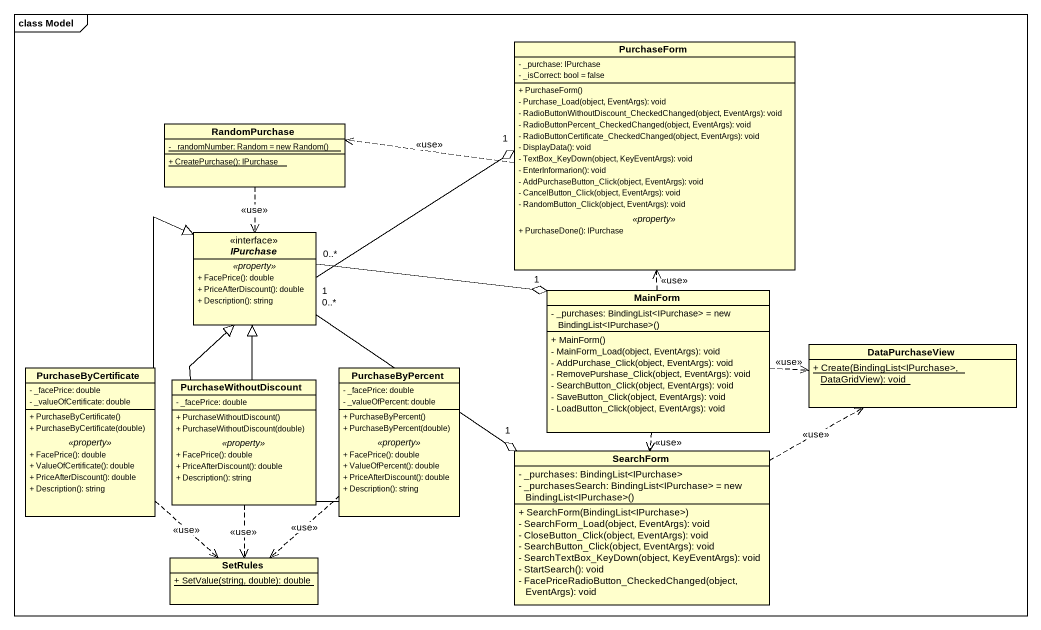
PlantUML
@startuml
mainframe class Model
hide circle
hide empty members
skinparam classAttributeIconSize 0
class PurchaseForm {
  - _purchase: IPurchase
  - _isCorrect: bool = false
  --
  + PurchaseForm()
  - Purchase_Load(object, EventArgs): void
  - RadioButtonWithoutDiscount_CheckedChanged(object, EventArgs): void
  - RadioButtonPercent_CheckedChanged(object, EventArgs): void
  - RadioButtonCertificate_CheckedChanged(object, EventArgs): void
  - DisplayData(): void
  - TextBox_KeyDown(object, KeyEventArgs): void
  - EnterInformarion(): void
  - AddPurchaseButton_Click(object, EventArgs): void
  - CancelButton_Click(object, EventArgs): void
  - RandomButton_Click(object, EventArgs): void
  .. <<property>> ..
  + PurchaseDone(): IPurchase
}
class RandomPurchase {
  {static} {field} - _randomNumber: Random = new Random()
  {static} + CreatePurchase(): IPurchase
}
interface IPurchase {
  .. <<property>> ..
  + FacePrice(): double
  + PriceAfterDiscount(): double
  + Description(): string
}
class MainForm {
  {field} - _purchases: BindingList<IPurchase> = new BindingList<IPurchase>()
  + MainForm()
  - MainForm_Load(object, EventArgs): void
  - AddPurchase_Click(object, EventArgs): void
  - RemovePurshase_Click(object, EventArgs): void
  - SearchButton_Click(object, EventArgs): void
  - SaveButton_Click(object, EventArgs): void
  - LoadButton_Click(object, EventArgs): void
}
class DataPurchaseView {
  {static} + Create(BindingList<IPurchase>, DataGridView): void
}
class PurchaseByCertificate {
  - _facePrice: double
  - _valueOfCertificate: double
  --
  + PurchaseByCertificate()
  + PurchaseByCertificate(double)
  .. <<property>> ..
  + FacePrice(): double
  + ValueOfCertificate(): double
  + PriceAfterDiscount(): double
  + Description(): string
}
class PurchaseWithoutDiscount {
  - _facePrice: double
  --
  + PurchaseWithoutDiscount()
  + PurchaseWithoutDiscount(double)
  .. <<property>> ..
  + FacePrice(): double
  + PriceAfterDiscount(): double
  + Description(): string
}
class PurchaseByPercent {
  - _facePrice: double
  - _valueOfPercent: double
  --
  + PurchaseByPercent()
  + PurchaseByPercent(double)
  .. <<property>> ..
  + FacePrice(): double
  + ValueOfPercent(): double
  + PriceAfterDiscount(): double
  + Description(): string
}
class SearchForm {
  - _purchases: BindingList<IPurchase>
  {field} - _purchasesSearch: BindingList<IPurchase> = new BindingList<IPurchase>()
  + SearchForm(BindingList<IPurchase>)
  - SearchForm_Load(object, EventArgs): void
  - CloseButton_Click(object, EventArgs): void
  - SearchButton_Click(object, EventArgs): void
  - SearchTextBox_KeyDown(object, KeyEventArgs): void
  - StartSearch(): void
  - FacePriceRadioButton_CheckedChanged(object, EventArgs): void
}
class SetRules {
  {static} + SetValue(string, double): double
}
PurchaseForm .left.> RandomPurchase : <<use>>
RandomPurchase ..> IPurchase : <<use>>
IPurchase "1" -right-o "1" PurchaseForm
IPurchase "0..*" -right-o "1" MainForm
IPurchase "0..*" --o "1" SearchForm
MainForm .up.> PurchaseForm : <<use>>
MainForm .right.> DataPurchaseView : <<use>>
MainForm ..> SearchForm : <<use>>
PurchaseByCertificate -up-|> IPurchase
PurchaseByCertificate ..> SetRules : <<use>>
PurchaseWithoutDiscount -up-|> IPurchase
PurchaseWithoutDiscount ..> SetRules : <<use>>
PurchaseByPercent -up-|> IPurchase
PurchaseByPercent ..> SetRules : <<use>>
SearchForm .right.> DataPurchaseView : <<use>>
@enduml
